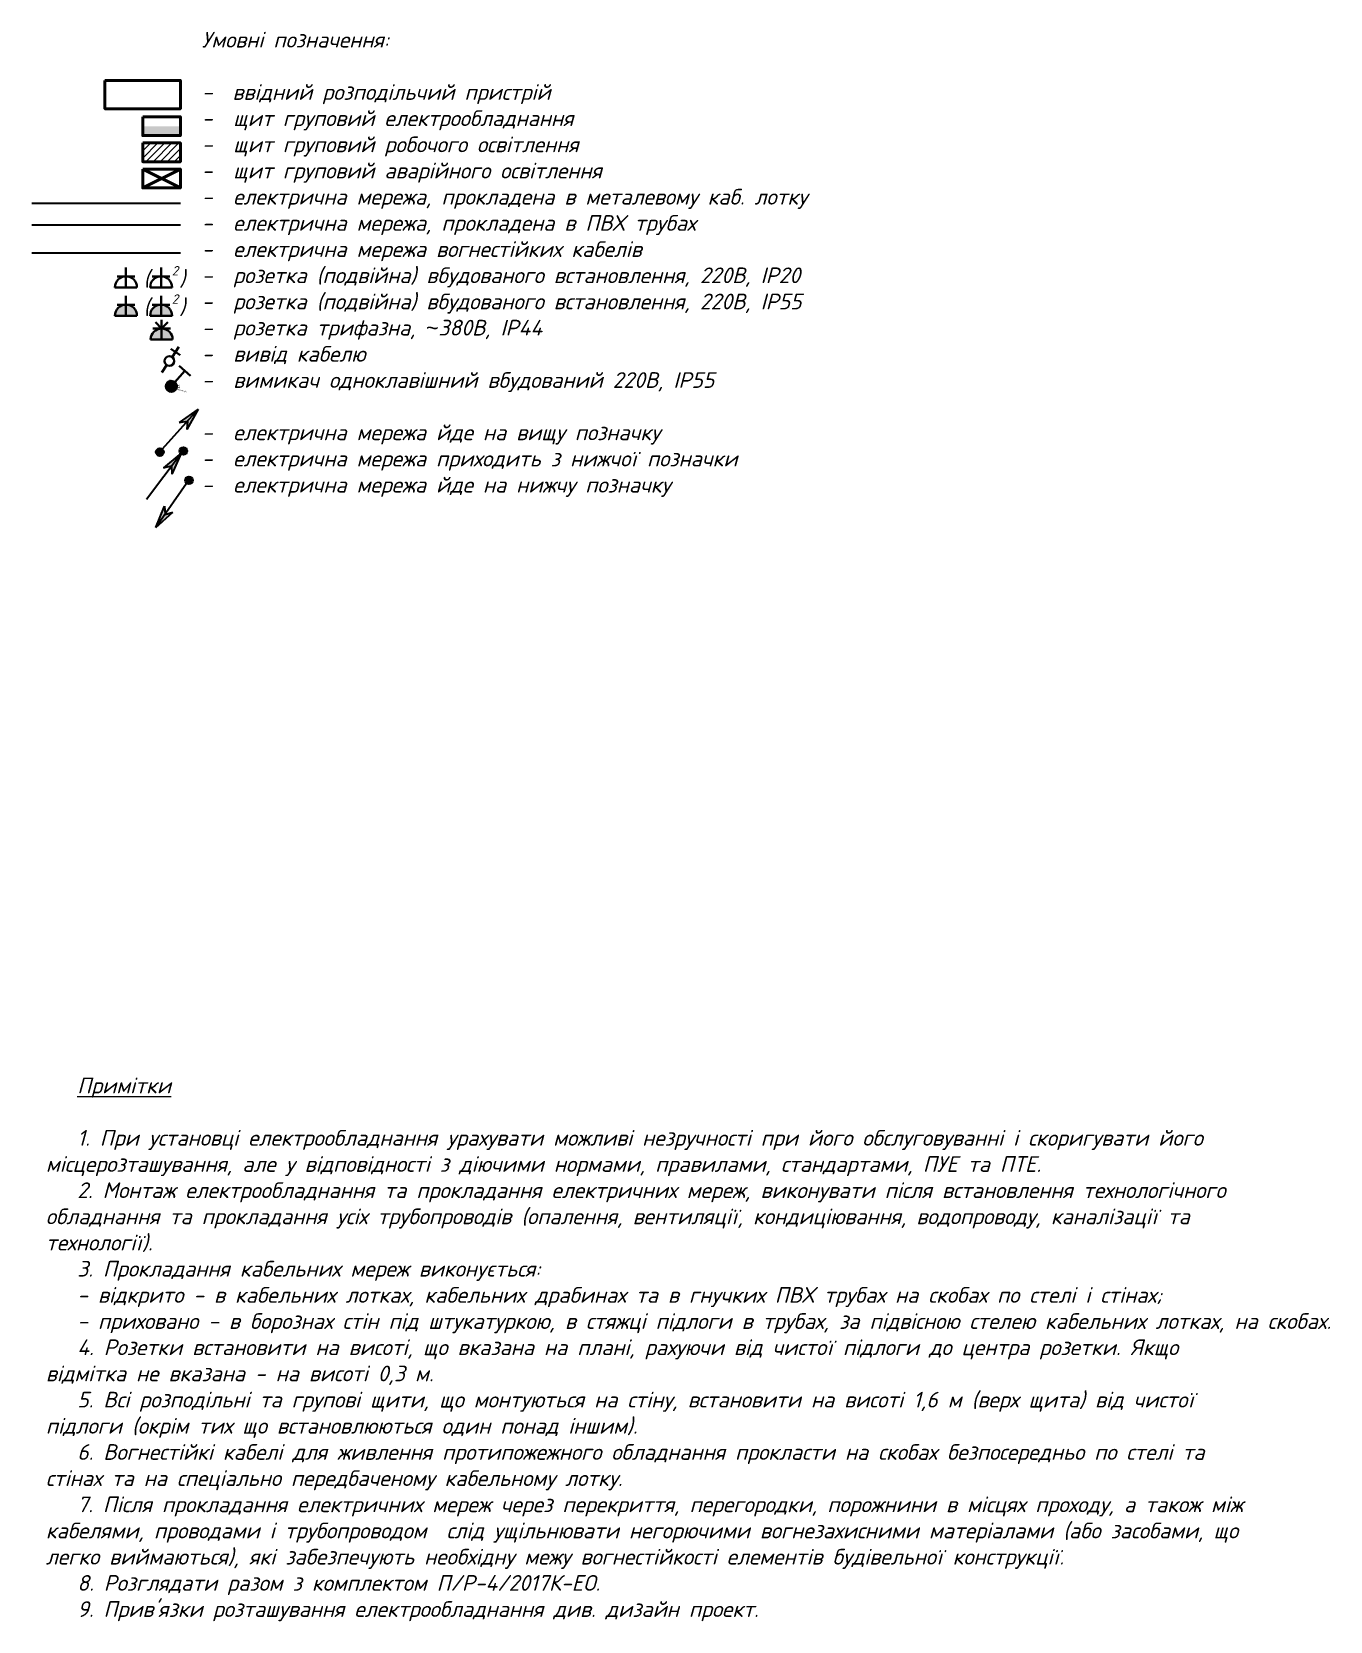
# Model space of a CAD drawing. Header units: millimetres. Extents: x -164867 to 807677, y -316775 to 513985.
# Drawn here: x 287254 to 307919, y 85897 to 111198 of the extents above; entities that cross this region are included whole.
import ezdxf

# ---------------------------------------------------------------- set-up
doc = ezdxf.new("R2010")
doc.units = ezdxf.units.MM
doc.layers.add('E_Hidden atributes', color=2, linetype='Continuous', plot=False)
for name, color, linetype, lineweight in [('E_Аварійні мережі', 1, 'Continuous', 30), ('E_В лотку', 5, 'Kabl_in_Lotok', 30), ('E_Вимикачі', 84, 'Continuous', 35), ('E_Обладнання', 84, 'Continuous', 35), ('E_Розп. мережі', 5, 'Continuous', 30), ('E_Щити', 1, 'Continuous', 50)]:
    doc.layers.add(name, color=color, linetype=linetype, lineweight=lineweight)
doc.styles.add('GOST 2.304', font='isocpeui.ttf')
doc.styles.add('ГОСТ 2.304', font='isocpeui.ttf')
doc.linetypes.add('Kabl_in_Lotok', pattern='A,10,[130,ltypeshp.shx,S=1,R=0,X=0,Y=0],1,[130,ltypeshp.shx,S=1,R=90,X=0,Y=-1],1,[130,ltypeshp.shx,S=1,R=0,X=0,Y=0],10', length=22)

# ---------------------------------------------------------------- blocks, each defined once
blk = doc.blocks.new('электровывод')
at = {"color": 0, "linetype": 'ByBlock', "lineweight": -2}
for p, q in [((-123, 124), (-205, 207)), ((-202, 127), (-125, 204)), ((-59, 60), (0, 0))]:
    blk.add_line(p, q, dxfattribs=at)
blk.add_circle((-91, 92), 44.9, dxfattribs=at)
blk = doc.blocks.new('*U6')
at = {"lineweight": 40}
h = blk.add_hatch(color=0, dxfattribs=at)
h.dxf.hatch_style = 1
h.paths.add_polyline_path([(300, 150), (-300, 150), (-300, 0), (300, 0)])
at = {"color": 0}
blk.add_lwpolyline([(-300, 300), (300, 300), (300, 0), (-300, 0)], close=True, dxfattribs=at)
blk = doc.blocks.new('*U5')
at = {"lineweight": 20}
h = blk.add_hatch(dxfattribs=at)
h.set_pattern_fill('ANSI31', color=0, scale=25)
h.paths.add_polyline_path([(-300, 300), (-300, 0), (300, 0), (300, 300)])
at = {"color": 0}
blk.add_lwpolyline([(-300, 300), (300, 300), (300, 0), (-300, 0)], close=True, dxfattribs=at)
blk = doc.blocks.new('*U4')
at = {"color": 0}
for p, q in [((-300, 300), (300, 0)), ((-300, 0), (300, 300))]:
    blk.add_line(p, q, dxfattribs=at)
blk.add_lwpolyline([(-300, 300), (300, 300), (300, 0), (-300, 0)], close=True, dxfattribs=at)
blk = doc.blocks.new('*U69')
at = {"lineweight": -2}
h = blk.add_hatch(color=256, dxfattribs=at)
edge = h.paths.add_edge_path()
edge.add_arc((0.07, 0), 1.28, 0, 360)
h = blk.add_hatch(color=256, dxfattribs=at)
h.paths.add_polyline_path([(-0.47, -0.71), (-5.33, -6.22), (-2.9, -5.18)])
h.paths.add_polyline_path([(-0.47, -0.71), (-2.9, -5.18), (-2.45, -7.79)])
for p, q in [((-9.24, -16.84), (-0.47, -0.71)), ((-0.47, -0.71), (-5.33, -6.22)), ((-0.47, -0.71), (-5.33, -6.22)), ((-0.47, -0.71), (-2.45, -7.79)), ((-0.47, -0.71), (-2.45, -7.79)), ((-5.33, -6.22), (-2.9, -5.18)), ((-5.33, -6.22), (-2.9, -5.18)), ((-2.9, -5.18), (-2.45, -7.79)), ((-2.9, -5.18), (-2.45, -7.79))]:
    blk.add_line(p, q, dxfattribs=at)
blk.add_circle((0.11, 0), 1.24, dxfattribs=at)
blk = doc.blocks.new('*U68')
at = {"lineweight": -2}
h = blk.add_hatch(color=256, dxfattribs=at)
h.paths.add_polyline_path([(8.77, 16.13), (3.9, 10.61), (6.34, 11.65)])
h.paths.add_polyline_path([(8.77, 16.13), (6.34, 11.65), (6.79, 9.05)])
h = blk.add_hatch(color=256, dxfattribs=at)
edge = h.paths.add_edge_path()
edge.add_arc((0.07, 0), 1.28, 0, 360)
for p, q in [((0, 0), (8.77, 16.13)), ((8.77, 16.13), (3.9, 10.61)), ((8.77, 16.13), (6.79, 9.05)), ((3.9, 10.61), (6.34, 11.65)), ((6.34, 11.65), (6.79, 9.05))]:
    blk.add_line(p, q, dxfattribs=at)
blk.add_circle((0.11, 0), 1.24, dxfattribs=at)
blk = doc.blocks.new('*U18')
at = {"lineweight": -2}
h = blk.add_hatch(color=256, dxfattribs=at)
edge = h.paths.add_edge_path()
edge.add_arc((0.07, 0), 1.28, 0, 360)
h = blk.add_hatch(color=256, dxfattribs=at)
h.paths.add_polyline_path([(8.88, -16.13), (4.02, -10.62), (6.45, -11.65)])
h.paths.add_polyline_path([(8.88, -16.13), (6.45, -11.65), (6.9, -9.05)])
for p, q in [((0.11, 0), (8.88, -16.13)), ((6.45, -11.65), (6.9, -9.05)), ((8.88, -16.13), (6.9, -9.05)), ((8.88, -16.13), (4.02, -10.62)), ((4.02, -10.62), (6.45, -11.65))]:
    blk.add_line(p, q, dxfattribs=at)
blk.add_circle((0.11, 0), 1.24, dxfattribs=at)
blk = doc.blocks.new('*U7')
at = {"color": 0}
blk.add_lwpolyline([(-600, 450), (600, 450), (600, 0), (-600, 0)], close=True, dxfattribs=at)
blk = doc.blocks.new('*U275')
h = blk.add_hatch(color=0)
h.dxf.hatch_style = 1
h.paths.add_polyline_path([(88, 0, 1), (-88, 0, 1)])
at = {"color": 0}
for points in [[(127, 301), (17, 348)], [(34, 81), (127, 301)], [(238, 254), (127, 301)]]:
    blk.add_lwpolyline(points, dxfattribs=at)
blk.add_circle((0, 0), 87.5, dxfattribs=at)
at = {"layer": 'E_Hidden atributes', "style": 'GOST 2.304'}
for tag, p in [('TYPE', (-77, 42)), ('IP', (-72, 75)), ('INSTALATION', (-72, 10)), ('LOCATION', (-72, -20)), ('COLOR', (-72, -88)), ('VENDOR', (-72, -55))]:
    blk.add_attdef(tag, p, '', height=25, dxfattribs=at)

msp = doc.modelspace()

# ---------------------------------------------------------------- hatches: boundary and pattern name
at = {"layer": 'E_Обладнання'}
h = msp.add_hatch(color=256, dxfattribs=at)
h.dxf.hatch_style = 1
h.paths.add_polyline_path([(288926.77, 106679.16, 1), (288576.77, 106679.16)])
h = msp.add_hatch(color=256, dxfattribs=at)
h.dxf.hatch_style = 1
h.paths.add_polyline_path([(289486.77, 106679.16, 1), (289136.77, 106679.16)])
h = msp.add_hatch(color=256, dxfattribs=at)
h.dxf.hatch_style = 1
h.paths.add_polyline_path([(289494.59, 106300.18, 1), (289144.59, 106300.18)])

# ---------------------------------------------------------------- linework, layer by layer
at = {"layer": 'E_Аварійні мережі'}
msp.add_lwpolyline([(289619.15, 107676.14), (287253.57, 107676.14)], dxfattribs=at)
at = {"layer": 'E_В лотку', "ltscale": 100}
msp.add_lwpolyline([(287255.5, 108471.5), (289621.08, 108471.5)], dxfattribs=at)
at = {"layer": 'E_Обладнання'}
for p, q in [((288891.77, 107304.16), (288611.77, 107304.16)), ((288751.77, 107304.16), (288751.77, 107444.16)), ((288751.77, 107304.16), (288751.77, 107444.16)), ((288751.77, 107304.16), (288751.77, 107444.16)), ((288751.77, 107304.16), (288751.77, 107129.16)), ((289451.77, 107304.16), (289171.77, 107304.16)), ((289311.77, 107304.16), (289311.77, 107444.16)), ((289311.77, 107304.16), (289311.77, 107444.16)), ((289311.77, 107304.16), (289311.77, 107444.16)), ((289311.77, 107304.16), (289311.77, 107129.16)), ((288926.77, 107129.16), (288576.77, 107129.16)), ((289486.77, 107129.16), (289136.77, 107129.16)), ((288891.77, 106854.16), (288611.77, 106854.16)), ((288751.77, 106854.16), (288751.77, 106994.16)), ((288751.77, 106854.16), (288751.77, 106994.16)), ((288751.77, 106854.16), (288751.77, 106994.16)), ((288751.77, 106854.16), (288751.77, 106679.16)), ((289451.77, 106854.16), (289171.77, 106854.16)), ((289311.77, 106854.16), (289311.77, 106994.16)), ((289311.77, 106854.16), (289311.77, 106994.16)), ((289311.77, 106854.16), (289311.77, 106994.16)), ((289311.77, 106854.16), (289311.77, 106679.16)), ((288926.77, 106679.16), (288576.77, 106679.16)), ((289486.77, 106679.16), (289136.77, 106679.16)), ((289319.59, 106475.18), (289220.59, 106574.17)), ((289319.59, 106475.18), (289319.59, 106615.18)), ((289319.59, 106475.18), (289319.59, 106615.18)), ((289319.59, 106475.18), (289319.59, 106615.18)), ((289319.59, 106475.18), (289418.58, 106574.17)), ((289494.59, 106300.18), (289144.59, 106300.18)), ((289459.59, 106475.18), (289179.59, 106475.18)), ((289319.59, 106475.18), (289319.59, 106300.18))]:
    msp.add_line(p, q, dxfattribs=at)
for centre in [(288751.77, 107129.16), (289311.77, 107129.16), (288751.77, 106679.16), (289311.77, 106679.16), (289319.59, 106300.18)]:
    msp.add_arc(centre, 175, 0, 180, dxfattribs=at)
at = {"layer": 'E_Розп. мережі'}
msp.add_lwpolyline([(289619.15, 108121.58), (287253.57, 108121.58)], dxfattribs=at)

# ---------------------------------------------------------------- block references
at = {"layer": 'E_В лотку', "ltscale": 100}
for name, p, xscale, yscale, zscale, rotation in [('*U68', (289285.33, 104508.21), 50.00000000000004, 50.00000000000004, 50.00000000000004, 346.4569506739439), ('*U69', (289660.27, 104524.73), 50.00000000000004, 50.00000000000004, 50.00000000000004, 351.4569506739427), ('*U18', (289752.13, 104063.49), 50.00000000000003, 50.00000000000003, 50.00000000000003, 296.456950673945)]:
    msp.add_blockref(name, p, dxfattribs=dict(at, xscale=xscale, yscale=yscale, zscale=zscale, rotation=rotation))
at = {"layer": 'E_Вимикачі', "rotation": 341.6615742490985}
msp.add_blockref('*U275', (289474.26, 105553.16), dxfattribs=at).add_auto_attribs({'INSTALATION': 'Вбудований', 'IP': 'IP54', 'LOCATION': 'Не в специфікацію', 'TYPE': '1-полюсний'})
at = {"layer": 'E_Обладнання', "xscale": -1.687500000021706, "yscale": 1.687500000021705, "zscale": 1.687500000021704, "rotation": 10.78376077381928}
msp.add_blockref('электровывод', (289321.36, 105776.29), dxfattribs=at)
at = {"layer": 'E_Щити'}
for name, p in [('*U7', (289018.27, 109973.12)), ('*U6', (289318.27, 109545.26)), ('*U5', (289318.27, 109128.53)), ('*U4', (289318.27, 108711.79))]:
    msp.add_blockref(name, p, dxfattribs=at)

# ---------------------------------------------------------------- texts
at = {"color": 7, "lineweight": 15, "char_height": 250, "attachment_point": 1, "style": 'GOST 2.304'}
for s, insert, width in [('\\pt500;{\\C256;Умовні позначення:\\P\\P-  ввідний розподільчий пристрій\\P-^Iщит груповий електрообладнання\\P-^Iщит груповий робочого освітлення\\P-^Iщит груповий аварійного освітлення\\P-^Iелектрична мережа, прокладена в металевому каб. лотку\\P-^Iелектрична мережа, прокладена в ПВХ трубах\\P-^Iелектрична мережа вогнестійких кабелів \\P-^Iрозетка (подвійна) вбудованого встановлення, 220В, IP20\\P-^Iрозетка (подвійна) вбудованого встановлення, 220В, IP55\\P-^Iрозетка трифазна, \\fArial|b0|i1|c0|p34;~\\fISOCPEUR|b0|i1|c204|p34;380В, IP44\\P-^Iвивід кабелю\\P-^Iвимикач одноклавішний вбудований 220В, IP55\\P\\P-^Iелектрична мережа йде на вищу позначку\\P-^Iелектрична мережа приходить з нижчої позначки\\P-^Iелектрична мережа йде на нижчу позначку}', (289958.55, 111197.55), 18030.5683), ("\\pi500;{\\LПримітки\\P\\pi436.3125;}\\P1. При установці електрообладнання урахувати можливі незручності при його обслуговуванні і скоригувати його  місцерозташування, але у відповідності з діючими нормами, правилами, стандартами, ПУЕ та ПТЕ.\\P2{\\fISOCPEUR|b0|i1|c238|p34;. }Монтаж електрообладнання та прокладання електричних мереж, виконувати після встановлення технологічного обладнання та прокладання усіх трубопроводів (опалення, вентиляції, кондиціювання, водопроводу, каналізації та технології){\\fISOCPEUR|b0|i1|c238|p34;.\\P}3. Прокладання кабельних мереж виконується:\\P- відкрито - в кабельних лотках, кабельних драбинах та в гнучких ПВХ трубах на скобах по стелі і стінах;\\P- приховано - в борознах стін під штукатуркою, в стяжці підлоги в трубах, за підвісною стелею кабельних лотках, на скобах.\\P4. Розетки встановити на висоті, що вказана на плані, рахуючи від чистої підлоги до центра розетки. Якщо відмітка не вказана - на висоті 0,3 м.\\P5. Всі розподільні та групові щити, що монтуються на стіну, встановити на висоті 1,6 м (верх щита) від чистої підлоги (окрім тих що встановлюються один понад іншим).\\P6. Вогнестійкі кабелі для живлення протипожежного обладнання прокласти на скобах безпосередньо по стелі та стінах та на спеціально передбаченому кабельному лотку.\\P7. Після прокладання електричних мереж через перекриття, перегородки, порожнини в місцях проходу, а також між кабелями, проводами і трубопроводом  слід ущільнювати негорючими вогнезахисними матеріалами (або засобами, що легко виймаються), які забезпечують необхідну межу вогнестійкості елементів будівельної конструкції.\\P8. Розглядати разом з комплектом{\\C256; П/Р-4/2017К-ЕО.}\\P9. Прив'язки розташування електрообладнання див. дизайн проект.", (287477.07, 94549.63), 19357.9776)]:
    msp.add_mtext(s, dxfattribs=dict(at, insert=insert, width=width))
at = {"ltscale": 100, "char_height": 250, "attachment_point": 1, "line_spacing_factor": 1.512, "style": 'ГОСТ 2.304'}
for insert in [(289031.77, 107397.5), (289031.77, 106947.5)]:
    msp.add_mtext_dynamic_manual_height_columns('(   )', width=743.8843, gutter_width=2500, heights=[0], dxfattribs=dict(at, insert=insert))
at = {"layer": 'E_Обладнання', "style": 'GOST 2.304'}
for p in [(289481.77, 107319.16), (289481.77, 106869.16)]:
    msp.add_attdef('2', p, '', height=150, dxfattribs=at)

doc.saveas('drawing.dxf')
